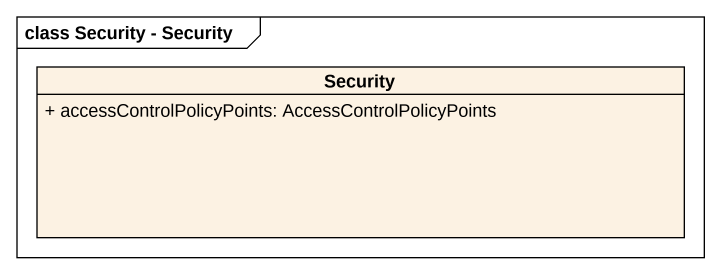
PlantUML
@startuml
mainframe class Security - Security
hide circle
hide empty members
skinparam classAttributeIconSize 0
class Security {
  + accessControlPolicyPoints: AccessControlPolicyPoints
}
@enduml
